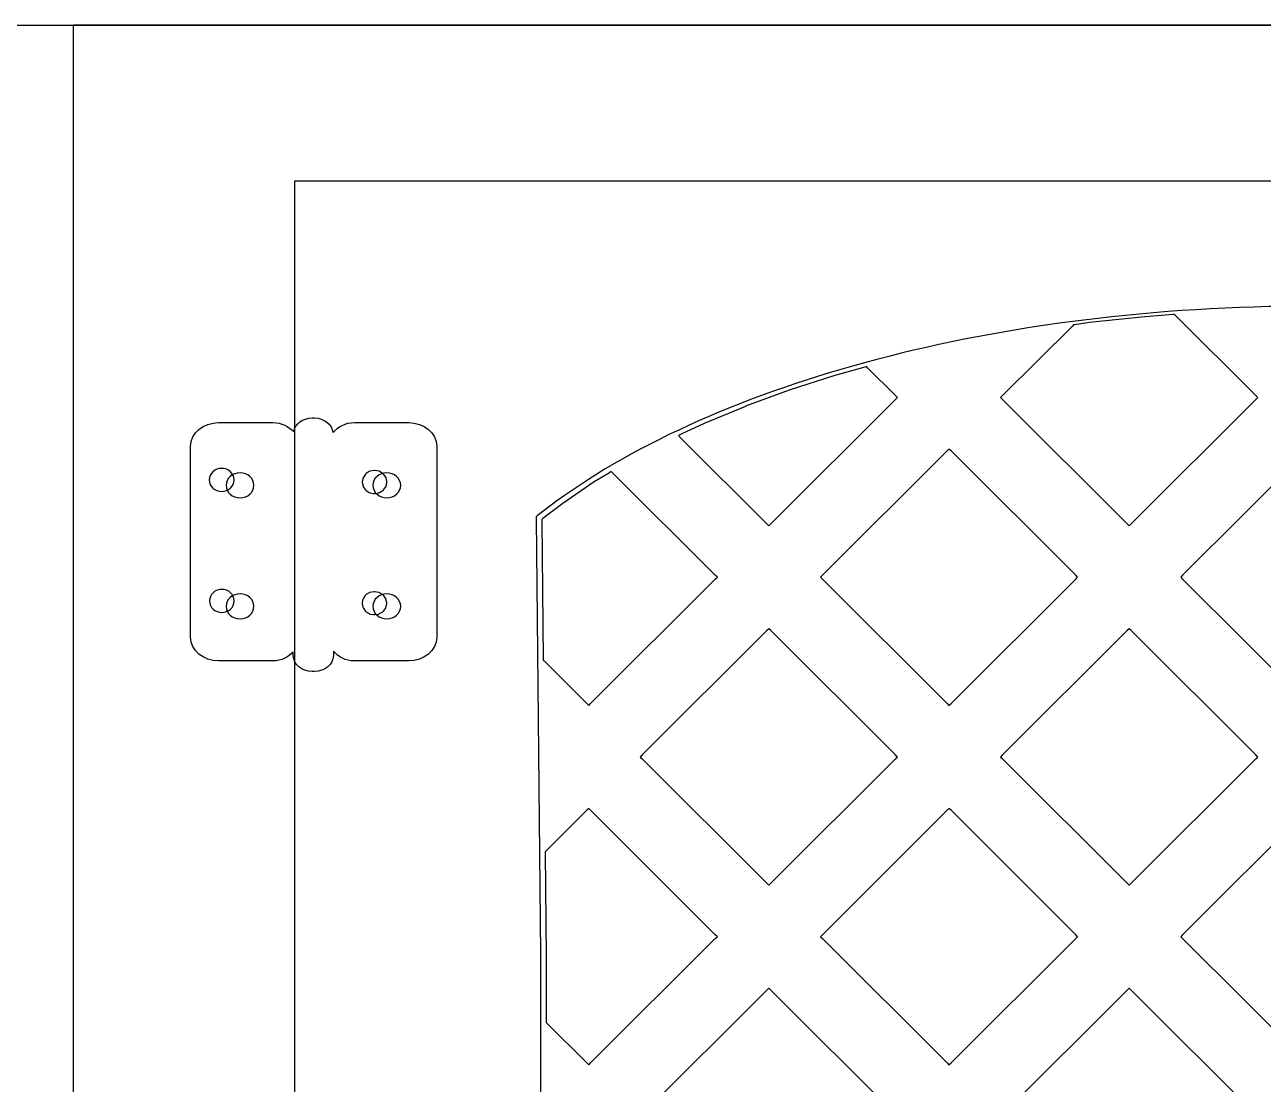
# Model space of a CAD drawing. Header units: centimetres. Extents: x -11.9 to 11.9, y -8.3 to 8.3.
# Drawn here: x -0.31 to 5.72, y 3.19 to 8.35 of the extents above; entities that cross this region are included whole.
import ezdxf

# ---------------------------------------------------------------- set-up
doc = ezdxf.new("R2010")
doc.units = ezdxf.units.CM
doc.header["$MEASUREMENT"] = 0
doc.layers.add('Layer 1', color=7, linetype='Continuous')

msp = doc.modelspace()

# ---------------------------------------------------------------- linework, layer by layer
at = {"layer": 'Layer 1', "color": 254, "lineweight": 25}
for points, knots in [([(11.9108, 8.34678), (11.9108, 8.34678), (11.89757, 8.34678), (11.89757, 8.34678), (11.89757, 8.34678), (11.89757, 8.34678), (0.00868, 8.34678), (0.00868, 8.34678), (0.00868, 8.34678), (0.00868, 8.34678), (-0.00868, 8.34678), (-0.00868, 8.34678), (-0.00868, 8.34678), (-0.00868, 8.34678), (-11.89757, 8.34678), (-11.89757, 8.34678), (-11.89757, 8.34678), (-11.89757, 8.34678), (-11.9108, 8.34678), (-11.9108, 8.34678), (-11.9108, 8.34678), (-11.9108, 8.34678), (-11.9108, 8.33355), (-11.9108, 8.33355), (-11.9108, 8.33355), (-11.9108, 8.33355), (-11.9108, -8.3352), (-11.9108, -8.3352), (-11.9108, -8.3352), (-11.9108, -8.3352), (-11.9108, -8.34843), (-11.9108, -8.34843), (-11.9108, -8.34843), (-11.9108, -8.34843), (-11.89757, -8.34843), (-11.89757, -8.34843), (-11.89757, -8.34843), (-11.89757, -8.34843), (-0.00868, -8.34843), (-0.00868, -8.34843), (-0.00868, -8.34843), (-0.00868, -8.34843), (0.00868, -8.34843), (0.00868, -8.34843), (0.00868, -8.34843), (0.00868, -8.34843), (11.89757, -8.34843), (11.89757, -8.34843), (11.89757, -8.34843), (11.89757, -8.34843), (11.9108, -8.34843), (11.9108, -8.34843), (11.9108, -8.34843), (11.9108, -8.34843), (11.9108, -8.3352), (11.9108, -8.3352), (11.9108, -8.3352), (11.9108, -8.3352), (11.9108, 8.33355), (11.9108, 8.33355), (11.9108, 8.33355), (11.9108, 8.33355), (11.9108, 8.34678), (11.9108, 8.34678)], [0, 0, 0, 0, 0.0588235, 0.0588235, 0.0588235, 0.0588235, 0.1176471, 0.1176471, 0.1176471, 0.1176471, 0.1764706, 0.1764706, 0.1764706, 0.1764706, 0.2352941, 0.2352941, 0.2352941, 0.2352941, 0.2941176, 0.2941176, 0.2941176, 0.2941176, 0.3529412, 0.3529412, 0.3529412, 0.3529412, 0.4117647, 0.4117647, 0.4117647, 0.4117647, 0.4705882, 0.4705882, 0.4705882, 0.4705882, 0.5294118, 0.5294118, 0.5294118, 0.5294118, 0.5882353, 0.5882353, 0.5882353, 0.5882353, 0.6470588, 0.6470588, 0.6470588, 0.6470588, 0.7058824, 0.7058824, 0.7058824, 0.7058824, 0.7647059, 0.7647059, 0.7647059, 0.7647059, 0.8235294, 0.8235294, 0.8235294, 0.8235294, 0.8823529, 0.8823529, 0.8823529, 0.8823529, 1, 1, 1, 1]), ([(-0.0734, 8.3484), (-0.0734, 8.3484), (-0.0734, 8.33517), (-0.0734, 8.33517), (-0.0734, 8.33517), (-0.0734, 8.33517), (-0.0734, -8.33358), (-0.0734, -8.33358), (-0.0734, -8.33358), (-0.0734, -8.33358), (-0.0734, -8.34681), (-0.0734, -8.34681), (-0.0734, -8.34681), (-0.0734, -8.34681), (-0.06017, -8.34681), (-0.06017, -8.34681), (-0.06017, -8.34681), (-0.06017, -8.34681), (11.77167, -8.34681), (11.77167, -8.34681), (11.77167, -8.34681), (11.77167, -8.34681), (11.7849, -8.34681), (11.7849, -8.34681), (11.7849, -8.34681), (11.7849, -8.34681), (11.7849, -8.33358), (11.7849, -8.33358), (11.7849, -8.33358), (11.7849, -8.33358), (11.7849, 8.33517), (11.7849, 8.33517), (11.7849, 8.33517), (11.7849, 8.33517), (11.7849, 8.3484), (11.7849, 8.3484), (11.7849, 8.3484), (11.7849, 8.3484), (11.77167, 8.3484), (11.77167, 8.3484), (11.77167, 8.3484), (11.77167, 8.3484), (-0.06017, 8.3484), (-0.06017, 8.3484), (-0.06017, 8.3484), (-0.06017, 8.3484), (-0.0734, 8.3484), (-0.0734, 8.3484)], [0, 0, 0, 0, 0.0769231, 0.0769231, 0.0769231, 0.0769231, 0.1538462, 0.1538462, 0.1538462, 0.1538462, 0.2307692, 0.2307692, 0.2307692, 0.2307692, 0.3076923, 0.3076923, 0.3076923, 0.3076923, 0.3846154, 0.3846154, 0.3846154, 0.3846154, 0.4615385, 0.4615385, 0.4615385, 0.4615385, 0.5384615, 0.5384615, 0.5384615, 0.5384615, 0.6153846, 0.6153846, 0.6153846, 0.6153846, 0.6923077, 0.6923077, 0.6923077, 0.6923077, 0.7692308, 0.7692308, 0.7692308, 0.7692308, 0.8461538, 0.8461538, 0.8461538, 0.8461538, 1, 1, 1, 1]), ([(9.70897, -0.93844), (9.70897, -0.93844), (9.70897, -0.95167), (9.70897, -0.95167), (9.70897, -0.95167), (9.70897, -0.95167), (9.70732, -0.95167), (9.70732, -0.95167), (9.70732, -0.95167), (9.70732, -0.95167), (9.70732, -6.96433), (9.70732, -6.96433), (9.70732, -6.96433), (9.70732, -6.96433), (9.70732, -6.97756), (9.70732, -6.97756), (9.70732, -6.97756), (9.70732, -6.97756), (9.69409, -6.97756), (9.69409, -6.97756), (9.69409, -6.97756), (9.69409, -6.97756), (9.61968, -6.97756), (9.61968, -6.97756), (9.61968, -6.97756), (9.61968, -6.97756), (9.61968, -6.97921), (9.61968, -6.97921), (9.61968, -6.97921), (9.61968, -6.97921), (9.60645, -6.97921), (9.60645, -6.97921), (9.60645, -6.97921), (9.60645, -6.97921), (7.53278, -6.97921), (7.53278, -6.97921), (7.53278, -6.97921), (7.53278, -6.97921), (7.51955, -6.97921), (7.51955, -6.97921), (7.51955, -6.97921), (7.51955, -6.97921), (7.51955, -6.97756), (7.51955, -6.97756), (7.51955, -6.97756), (7.51955, -6.97756), (7.03917, -6.97756), (7.03917, -6.97756), (7.03917, -6.97756), (7.03917, -6.97756), (7.03917, -6.97921), (7.03917, -6.97921), (7.03917, -6.97921), (7.03917, -6.97921), (7.02594, -6.97921), (7.02594, -6.97921), (7.02594, -6.97921), (7.02594, -6.97921), (4.95227, -6.97921), (4.95227, -6.97921), (4.95227, -6.97921), (4.95227, -6.97921), (4.93904, -6.97921), (4.93904, -6.97921), (4.93904, -6.97921), (4.93904, -6.97921), (4.93904, -6.97756), (4.93904, -6.97756), (4.93904, -6.97756), (4.93904, -6.97756), (2.19481, -6.97756), (2.19481, -6.97756), (2.19481, -6.97756), (2.19481, -6.97756), (2.18158, -6.97756), (2.18158, -6.97756), (2.18158, -6.97756), (2.18158, -6.97756), (2.18158, -6.96433), (2.18158, -6.96433), (2.18158, -6.96433), (2.18158, -6.96433), (2.18158, 1.38327), (2.18158, 1.38327), (2.18158, 1.38327), (2.18158, 1.38327), (2.18158, 1.3965), (2.18158, 1.3965), (2.18158, 1.3965), (2.18158, 1.3965), (2.19481, 1.3965), (2.19481, 1.3965), (2.19481, 1.3965), (2.19481, 1.3965), (2.2006, 1.3965), (2.2006, 1.3965), (2.2006, 1.3965), (2.2006, 1.3965), (2.2006, 3.82074), (2.2006, 3.82074), (2.2006, 3.82074), (2.2006, 3.82074), (2.18076, 5.94485), (2.18076, 5.94485), (2.18076, 5.94485), (2.18076, 5.94485), (2.18076, 5.95146), (2.18076, 5.95146), (2.18076, 5.95146), (2.18076, 5.95146), (2.18572, 5.95559), (2.18572, 5.95559), (2.18572, 5.95559), (2.18572, 5.95559), (2.2808, 6.02835), (2.2808, 6.02835), (2.2808, 6.02835), (2.2808, 6.02835), (2.28163, 6.02835), (2.28163, 6.02835), (2.28163, 6.02835), (3.06619, 6.60058), (4.42306, 6.97754), (5.96513, 6.97754), (5.96513, 6.97754), (7.50719, 6.97754), (8.86325, 6.60057), (9.6478, 6.02835), (9.6478, 6.02835), (9.6478, 6.02835), (9.65359, 6.02422), (9.65359, 6.02422), (9.65359, 6.02422), (9.65359, 6.02422), (9.65359, 6.01761), (9.65359, 6.01761), (9.65359, 6.01761), (9.65359, 6.01761), (9.70899, -0.93845), (9.70899, -0.93845), (9.70899, -0.93845), (9.70899, -0.93845), (9.70897, -0.93844), (9.70897, -0.93844)], [0, 0, 0, 0, 0.027027, 0.027027, 0.027027, 0.027027, 0.0540541, 0.0540541, 0.0540541, 0.0540541, 0.0810811, 0.0810811, 0.0810811, 0.0810811, 0.1081081, 0.1081081, 0.1081081, 0.1081081, 0.1351351, 0.1351351, 0.1351351, 0.1351351, 0.1621622, 0.1621622, 0.1621622, 0.1621622, 0.1891892, 0.1891892, 0.1891892, 0.1891892, 0.2162162, 0.2162162, 0.2162162, 0.2162162, 0.2432432, 0.2432432, 0.2432432, 0.2432432, 0.2702703, 0.2702703, 0.2702703, 0.2702703, 0.2972973, 0.2972973, 0.2972973, 0.2972973, 0.3243243, 0.3243243, 0.3243243, 0.3243243, 0.3513514, 0.3513514, 0.3513514, 0.3513514, 0.3783784, 0.3783784, 0.3783784, 0.3783784, 0.4054054, 0.4054054, 0.4054054, 0.4054054, 0.4324324, 0.4324324, 0.4324324, 0.4324324, 0.4594595, 0.4594595, 0.4594595, 0.4594595, 0.4864865, 0.4864865, 0.4864865, 0.4864865, 0.5135135, 0.5135135, 0.5135135, 0.5135135, 0.5405405, 0.5405405, 0.5405405, 0.5405405, 0.5675676, 0.5675676, 0.5675676, 0.5675676, 0.5945946, 0.5945946, 0.5945946, 0.5945946, 0.6216216, 0.6216216, 0.6216216, 0.6216216, 0.6486486, 0.6486486, 0.6486486, 0.6486486, 0.6756757, 0.6756757, 0.6756757, 0.6756757, 0.7027027, 0.7027027, 0.7027027, 0.7027027, 0.7297297, 0.7297297, 0.7297297, 0.7297297, 0.7567568, 0.7567568, 0.7567568, 0.7567568, 0.7837838, 0.7837838, 0.7837838, 0.7837838, 0.8108108, 0.8108108, 0.8108108, 0.8108108, 0.8378378, 0.8378378, 0.8378378, 0.8378378, 0.8648649, 0.8648649, 0.8648649, 0.8648649, 0.8918919, 0.8918919, 0.8918919, 0.8918919, 0.9189189, 0.9189189, 0.9189189, 0.9189189, 0.9459459, 0.9459459, 0.9459459, 0.9459459, 1, 1, 1, 1]), ([(0.70818, 6.13089), (0.70818, 6.09932), (0.68038, 6.07467), (0.64782, 6.07467), (0.64782, 6.07467), (0.61526, 6.07467), (0.58746, 6.09933), (0.58746, 6.13089), (0.58746, 6.13089), (0.58746, 6.16246), (0.61526, 6.18711), (0.64782, 6.18711), (0.64782, 6.18711), (0.68038, 6.18711), (0.70818, 6.16245), (0.70818, 6.13089)], [0, 0, 0, 0, 0.2, 0.2, 0.2, 0.2, 0.4, 0.4, 0.4, 0.4, 0.6, 0.6, 0.6, 0.6, 1, 1, 1, 1]), ([(0.709, 5.54137), (0.709, 5.5098), (0.6812, 5.48515), (0.64864, 5.48515), (0.64864, 5.48515), (0.61608, 5.48515), (0.58828, 5.50981), (0.58828, 5.54137), (0.58828, 5.54137), (0.58828, 5.57294), (0.61608, 5.59759), (0.64864, 5.59759), (0.64864, 5.59759), (0.6812, 5.59759), (0.709, 5.57293), (0.709, 5.54137)], [0, 0, 0, 0, 0.2, 0.2, 0.2, 0.2, 0.4, 0.4, 0.4, 0.4, 0.6, 0.6, 0.6, 0.6, 1, 1, 1, 1])]:
    msp.add_open_spline(points, degree=3, knots=knots, dxfattribs=at)
at = {"layer": 'Layer 1', "color": 17, "lineweight": 25}
for points, knots in [([(1.00413, 7.5884), (1.00413, 7.5884), (1.00413, 7.57517), (1.00413, 7.57517), (1.00413, 7.57517), (1.00413, 7.57517), (1.00413, -7.60116), (1.00413, -7.60116), (1.00413, -7.60116), (1.00413, -7.60116), (1.00413, -7.61439), (1.00413, -7.61439), (1.00413, -7.61439), (1.00413, -7.61439), (1.01736, -7.61439), (1.01736, -7.61439), (1.01736, -7.61439), (1.01736, -7.61439), (10.92766, -7.61439), (10.92766, -7.61439), (10.92766, -7.61439), (10.92766, -7.61439), (10.94089, -7.61439), (10.94089, -7.61439), (10.94089, -7.61439), (10.94089, -7.61439), (10.94089, -7.60116), (10.94089, -7.60116), (10.94089, -7.60116), (10.94089, -7.60116), (10.94089, 7.57517), (10.94089, 7.57517), (10.94089, 7.57517), (10.94089, 7.57517), (10.94089, 7.5884), (10.94089, 7.5884), (10.94089, 7.5884), (10.94089, 7.5884), (10.92766, 7.5884), (10.92766, 7.5884), (10.92766, 7.5884), (10.92766, 7.5884), (1.01736, 7.5884), (1.01736, 7.5884), (1.01736, 7.5884), (1.01736, 7.5884), (1.00413, 7.5884), (1.00413, 7.5884)], [0, 0, 0, 0, 0.0769231, 0.0769231, 0.0769231, 0.0769231, 0.1538462, 0.1538462, 0.1538462, 0.1538462, 0.2307692, 0.2307692, 0.2307692, 0.2307692, 0.3076923, 0.3076923, 0.3076923, 0.3076923, 0.3846154, 0.3846154, 0.3846154, 0.3846154, 0.4615385, 0.4615385, 0.4615385, 0.4615385, 0.5384615, 0.5384615, 0.5384615, 0.5384615, 0.6153846, 0.6153846, 0.6153846, 0.6153846, 0.6923077, 0.6923077, 0.6923077, 0.6923077, 0.7692308, 0.7692308, 0.7692308, 0.7692308, 0.8461538, 0.8461538, 0.8461538, 0.8461538, 1, 1, 1, 1]), ([(5.28377, 6.93686), (5.28377, 6.93686), (5.28956, 6.93686), (5.28956, 6.93686), (5.28956, 6.93686), (5.28956, 6.93686), (5.29369, 6.93273), (5.29369, 6.93273), (5.29369, 6.93273), (5.29369, 6.93273), (5.68643, 6.54164), (5.68643, 6.54164), (5.68643, 6.54164), (5.68643, 6.54164), (5.69635, 6.53172), (5.69635, 6.53172), (5.69635, 6.53172), (5.69635, 6.53172), (5.68643, 6.52262), (5.68643, 6.52262), (5.68643, 6.52262), (5.68643, 6.52262), (5.07872, 5.91656), (5.07872, 5.91656), (5.07872, 5.91656), (5.07872, 5.91656), (5.06962, 5.90746), (5.06962, 5.90746), (5.06962, 5.90746), (5.06962, 5.90746), (5.06052, 5.91656), (5.06052, 5.91656), (5.06052, 5.91656), (5.06052, 5.91656), (4.45281, 6.52262), (4.45281, 6.52262), (4.45281, 6.52262), (4.45281, 6.52262), (4.44289, 6.53172), (4.44289, 6.53172), (4.44289, 6.53172), (4.44289, 6.53172), (4.45281, 6.54164), (4.45281, 6.54164), (4.45281, 6.54164), (4.45281, 6.54164), (4.79511, 6.88229), (4.79511, 6.88229), (4.79511, 6.88229), (4.79511, 6.88229), (4.79759, 6.8856), (4.79759, 6.8856), (4.79759, 6.8856), (4.79759, 6.8856), (4.80255, 6.88643), (4.80255, 6.88643), (4.80255, 6.88643), (4.80255, 6.88643), (4.87696, 6.89718), (4.87696, 6.89718), (4.87696, 6.89718), (4.87696, 6.89718), (5.1465, 6.92612), (5.1465, 6.92612), (5.1465, 6.92612), (5.1465, 6.92612), (5.14733, 6.92612), (5.14733, 6.92612), (5.14733, 6.92612), (5.14733, 6.92612), (5.28376, 6.93687), (5.28376, 6.93687), (5.28376, 6.93687), (5.28376, 6.93687), (5.28377, 6.93686), (5.28377, 6.93686)], [0, 0, 0, 0, 0.05, 0.05, 0.05, 0.05, 0.1, 0.1, 0.1, 0.1, 0.15, 0.15, 0.15, 0.15, 0.2, 0.2, 0.2, 0.2, 0.25, 0.25, 0.25, 0.25, 0.3, 0.3, 0.3, 0.3, 0.35, 0.35, 0.35, 0.35, 0.4, 0.4, 0.4, 0.4, 0.45, 0.45, 0.45, 0.45, 0.5, 0.5, 0.5, 0.5, 0.55, 0.55, 0.55, 0.55, 0.6, 0.6, 0.6, 0.6, 0.65, 0.65, 0.65, 0.65, 0.7, 0.7, 0.7, 0.7, 0.75, 0.75, 0.75, 0.75, 0.8, 0.8, 0.8, 0.8, 0.85, 0.85, 0.85, 0.85, 0.9, 0.9, 0.9, 0.9, 1, 1, 1, 1]), ([(3.7897, 6.68303), (3.7897, 6.68303), (3.79466, 6.67724), (3.79466, 6.67724), (3.79466, 6.67724), (3.79466, 6.67724), (3.93109, 6.54164), (3.93109, 6.54164), (3.93109, 6.54164), (3.93109, 6.54164), (3.94019, 6.53172), (3.94019, 6.53172), (3.94019, 6.53172), (3.94019, 6.53172), (3.93109, 6.52262), (3.93109, 6.52262), (3.93109, 6.52262), (3.93109, 6.52262), (3.32338, 5.91656), (3.32338, 5.91656), (3.32338, 5.91656), (3.32338, 5.91656), (3.31428, 5.90746), (3.31428, 5.90746), (3.31428, 5.90746), (3.31428, 5.90746), (3.30436, 5.91656), (3.30436, 5.91656), (3.30436, 5.91656), (3.30436, 5.91656), (2.88681, 6.33328), (2.88681, 6.33328), (2.88681, 6.33328), (2.88681, 6.33328), (2.87358, 6.34651), (2.87358, 6.34651), (2.87358, 6.34651), (2.87358, 6.34651), (2.89012, 6.35478), (2.89012, 6.35478), (2.89012, 6.35478), (2.89012, 6.35478), (2.99843, 6.40522), (2.99843, 6.40522), (2.99843, 6.40522), (2.99843, 6.40522), (2.99926, 6.40522), (2.99926, 6.40522), (2.99926, 6.40522), (2.99926, 6.40522), (2.99926, 6.40605), (2.99926, 6.40605), (2.99926, 6.40605), (2.99926, 6.40605), (3.20018, 6.48873), (3.20018, 6.48873), (3.20018, 6.48873), (3.20018, 6.48873), (3.20018, 6.48956), (3.20018, 6.48956), (3.20018, 6.48956), (3.20018, 6.48956), (3.41267, 6.56728), (3.41267, 6.56728), (3.41267, 6.56728), (3.41267, 6.56728), (3.4135, 6.56728), (3.4135, 6.56728), (3.4135, 6.56728), (3.4135, 6.56728), (3.63509, 6.63921), (3.63509, 6.63921), (3.63509, 6.63921), (3.63509, 6.63921), (3.78226, 6.68055), (3.78226, 6.68055), (3.78226, 6.68055), (3.78226, 6.68055), (3.7897, 6.68303), (3.7897, 6.68303)], [0, 0, 0, 0, 0.047619, 0.047619, 0.047619, 0.047619, 0.0952381, 0.0952381, 0.0952381, 0.0952381, 0.1428571, 0.1428571, 0.1428571, 0.1428571, 0.1904762, 0.1904762, 0.1904762, 0.1904762, 0.2380952, 0.2380952, 0.2380952, 0.2380952, 0.2857143, 0.2857143, 0.2857143, 0.2857143, 0.3333333, 0.3333333, 0.3333333, 0.3333333, 0.3809524, 0.3809524, 0.3809524, 0.3809524, 0.4285714, 0.4285714, 0.4285714, 0.4285714, 0.4761905, 0.4761905, 0.4761905, 0.4761905, 0.5238095, 0.5238095, 0.5238095, 0.5238095, 0.5714286, 0.5714286, 0.5714286, 0.5714286, 0.6190476, 0.6190476, 0.6190476, 0.6190476, 0.6666667, 0.6666667, 0.6666667, 0.6666667, 0.7142857, 0.7142857, 0.7142857, 0.7142857, 0.7619048, 0.7619048, 0.7619048, 0.7619048, 0.8095238, 0.8095238, 0.8095238, 0.8095238, 0.8571429, 0.8571429, 0.8571429, 0.8571429, 0.9047619, 0.9047619, 0.9047619, 0.9047619, 1, 1, 1, 1]), ([(4.19154, 6.28119), (4.19154, 6.28119), (4.20146, 6.27209), (4.20146, 6.27209), (4.20146, 6.27209), (4.20146, 6.27209), (4.80917, 5.66603), (4.80917, 5.66603), (4.80917, 5.66603), (4.80917, 5.66603), (4.81827, 5.65611), (4.81827, 5.65611), (4.81827, 5.65611), (4.81827, 5.65611), (4.80917, 5.64701), (4.80917, 5.64701), (4.80917, 5.64701), (4.80917, 5.64701), (4.20146, 5.04095), (4.20146, 5.04095), (4.20146, 5.04095), (4.20146, 5.04095), (4.19154, 5.03185), (4.19154, 5.03185), (4.19154, 5.03185), (4.19154, 5.03185), (4.18244, 5.04095), (4.18244, 5.04095), (4.18244, 5.04095), (4.18244, 5.04095), (3.57473, 5.64701), (3.57473, 5.64701), (3.57473, 5.64701), (3.57473, 5.64701), (3.56563, 5.65611), (3.56563, 5.65611), (3.56563, 5.65611), (3.56563, 5.65611), (3.57473, 5.66603), (3.57473, 5.66603), (3.57473, 5.66603), (3.57473, 5.66603), (4.18244, 6.27209), (4.18244, 6.27209), (4.18244, 6.27209), (4.18244, 6.27209), (4.19154, 6.28119), (4.19154, 6.28119)], [0, 0, 0, 0, 0.0769231, 0.0769231, 0.0769231, 0.0769231, 0.1538462, 0.1538462, 0.1538462, 0.1538462, 0.2307692, 0.2307692, 0.2307692, 0.2307692, 0.3076923, 0.3076923, 0.3076923, 0.3076923, 0.3846154, 0.3846154, 0.3846154, 0.3846154, 0.4615385, 0.4615385, 0.4615385, 0.4615385, 0.5384615, 0.5384615, 0.5384615, 0.5384615, 0.6153846, 0.6153846, 0.6153846, 0.6153846, 0.6923077, 0.6923077, 0.6923077, 0.6923077, 0.7692308, 0.7692308, 0.7692308, 0.7692308, 0.8461538, 0.8461538, 0.8461538, 0.8461538, 1, 1, 1, 1]), ([(5.94771, 6.28119), (5.94771, 6.28119), (5.95681, 6.27209), (5.95681, 6.27209), (5.95681, 6.27209), (5.95681, 6.27209), (6.56452, 5.66603), (6.56452, 5.66603), (6.56452, 5.66603), (6.56452, 5.66603), (6.57362, 5.65611), (6.57362, 5.65611), (6.57362, 5.65611), (6.57362, 5.65611), (6.56452, 5.64701), (6.56452, 5.64701), (6.56452, 5.64701), (6.56452, 5.64701), (5.95681, 5.04095), (5.95681, 5.04095), (5.95681, 5.04095), (5.95681, 5.04095), (5.94771, 5.03185), (5.94771, 5.03185), (5.94771, 5.03185), (5.94771, 5.03185), (5.93779, 5.04095), (5.93779, 5.04095), (5.93779, 5.04095), (5.93779, 5.04095), (5.33008, 5.64701), (5.33008, 5.64701), (5.33008, 5.64701), (5.33008, 5.64701), (5.32098, 5.65611), (5.32098, 5.65611), (5.32098, 5.65611), (5.32098, 5.65611), (5.33008, 5.66603), (5.33008, 5.66603), (5.33008, 5.66603), (5.33008, 5.66603), (5.93779, 6.27209), (5.93779, 6.27209), (5.93779, 6.27209), (5.93779, 6.27209), (5.94771, 6.28119), (5.94771, 6.28119)], [0, 0, 0, 0, 0.0769231, 0.0769231, 0.0769231, 0.0769231, 0.1538462, 0.1538462, 0.1538462, 0.1538462, 0.2307692, 0.2307692, 0.2307692, 0.2307692, 0.3076923, 0.3076923, 0.3076923, 0.3076923, 0.3846154, 0.3846154, 0.3846154, 0.3846154, 0.4615385, 0.4615385, 0.4615385, 0.4615385, 0.5384615, 0.5384615, 0.5384615, 0.5384615, 0.6153846, 0.6153846, 0.6153846, 0.6153846, 0.6923077, 0.6923077, 0.6923077, 0.6923077, 0.7692308, 0.7692308, 0.7692308, 0.7692308, 0.8461538, 0.8461538, 0.8461538, 0.8461538, 1, 1, 1, 1]), ([(1.39026, 6.17619), (1.39026, 6.17619), (1.39274, 6.17619), (1.39274, 6.17619), (1.39274, 6.17619), (1.39274, 6.17619), (1.39439, 6.17619), (1.39439, 6.17619), (1.39439, 6.17619), (1.39439, 6.17619), (1.41341, 6.17288), (1.41341, 6.17288), (1.41341, 6.17288), (1.41341, 6.17288), (1.41589, 6.17288), (1.41589, 6.17288), (1.41589, 6.17288), (1.41589, 6.17288), (1.41754, 6.17123), (1.41754, 6.17123), (1.41754, 6.17123), (1.41754, 6.17123), (1.43242, 6.16213), (1.43242, 6.16213), (1.43242, 6.16213), (1.43242, 6.16213), (1.4349, 6.16048), (1.4349, 6.16048), (1.4349, 6.16048), (1.4349, 6.16048), (1.43655, 6.15883), (1.43655, 6.15883), (1.43655, 6.15883), (1.43655, 6.15883), (1.4473, 6.14477), (1.4473, 6.14477), (1.4473, 6.14477), (1.4473, 6.14477), (1.44895, 6.14229), (1.44895, 6.14229), (1.44895, 6.14229), (1.44895, 6.14229), (1.44895, 6.13981), (1.44895, 6.13981), (1.44895, 6.13981), (1.44895, 6.13981), (1.45308, 6.12327), (1.45308, 6.12327), (1.45308, 6.12327), (1.45308, 6.12327), (1.45391, 6.12079), (1.45391, 6.12079), (1.45391, 6.12079), (1.45391, 6.12079), (1.45308, 6.11748), (1.45308, 6.11748), (1.45308, 6.11748), (1.45308, 6.11748), (1.44895, 6.10012), (1.44895, 6.10012), (1.44895, 6.10012), (1.44895, 6.10012), (1.44895, 6.09764), (1.44895, 6.09764), (1.44895, 6.09764), (1.44895, 6.09764), (1.44647, 6.09516), (1.44647, 6.09516), (1.44647, 6.09516), (1.44647, 6.09516), (1.43655, 6.08193), (1.43655, 6.08193), (1.43655, 6.08193), (1.43655, 6.08193), (1.4349, 6.07945), (1.4349, 6.07945), (1.4349, 6.07945), (1.4349, 6.07945), (1.43242, 6.07862), (1.43242, 6.07862), (1.43242, 6.07862), (1.43242, 6.07862), (1.41754, 6.06952), (1.41754, 6.06952), (1.41754, 6.06952), (1.41754, 6.06952), (1.41589, 6.06869), (1.41589, 6.06869), (1.41589, 6.06869), (1.41589, 6.06869), (1.41341, 6.06786), (1.41341, 6.06786), (1.41341, 6.06786), (1.41341, 6.06786), (1.39522, 6.06455), (1.39522, 6.06455), (1.39522, 6.06455), (1.39522, 6.06455), (1.39274, 6.06372), (1.39274, 6.06372), (1.39274, 6.06372), (1.39274, 6.06372), (1.38943, 6.06455), (1.38943, 6.06455), (1.38943, 6.06455), (1.38943, 6.06455), (1.37124, 6.06786), (1.37124, 6.06786), (1.37124, 6.06786), (1.37124, 6.06786), (1.36876, 6.06869), (1.36876, 6.06869), (1.36876, 6.06869), (1.36876, 6.06869), (1.36711, 6.06952), (1.36711, 6.06952), (1.36711, 6.06952), (1.36711, 6.06952), (1.35223, 6.07862), (1.35223, 6.07862), (1.35223, 6.07862), (1.35223, 6.07862), (1.34975, 6.08027), (1.34975, 6.08027), (1.34975, 6.08027), (1.34975, 6.08027), (1.3481, 6.08192), (1.3481, 6.08192), (1.3481, 6.08192), (1.3481, 6.08192), (1.33818, 6.09515), (1.33818, 6.09515), (1.33818, 6.09515), (1.33818, 6.09515), (1.33735, 6.09763), (1.33735, 6.09763), (1.33735, 6.09763), (1.33735, 6.09763), (1.33652, 6.10011), (1.33652, 6.10011), (1.33652, 6.10011), (1.33652, 6.10011), (1.33239, 6.11747), (1.33239, 6.11747), (1.33239, 6.11747), (1.33239, 6.11747), (1.33239, 6.12078), (1.33239, 6.12078), (1.33239, 6.12078), (1.33239, 6.12078), (1.33239, 6.12326), (1.33239, 6.12326), (1.33239, 6.12326), (1.33239, 6.12326), (1.33652, 6.1398), (1.33652, 6.1398), (1.33652, 6.1398), (1.33652, 6.1398), (1.33735, 6.14228), (1.33735, 6.14228), (1.33735, 6.14228), (1.33735, 6.14228), (1.33818, 6.14393), (1.33818, 6.14393), (1.33818, 6.14393), (1.33818, 6.14393), (1.3481, 6.15799), (1.3481, 6.15799), (1.3481, 6.15799), (1.3481, 6.15799), (1.34975, 6.16047), (1.34975, 6.16047), (1.34975, 6.16047), (1.34975, 6.16047), (1.35223, 6.16212), (1.35223, 6.16212), (1.35223, 6.16212), (1.35223, 6.16212), (1.36711, 6.17122), (1.36711, 6.17122), (1.36711, 6.17122), (1.36711, 6.17122), (1.36959, 6.17287), (1.36959, 6.17287), (1.36959, 6.17287), (1.36959, 6.17287), (1.37207, 6.17287), (1.37207, 6.17287), (1.37207, 6.17287), (1.37207, 6.17287), (1.39026, 6.17618), (1.39026, 6.17618), (1.39026, 6.17618), (1.39026, 6.17618), (1.39026, 6.17619), (1.39026, 6.17619)], [0, 0, 0, 0, 0.02, 0.02, 0.02, 0.02, 0.04, 0.04, 0.04, 0.04, 0.06, 0.06, 0.06, 0.06, 0.08, 0.08, 0.08, 0.08, 0.1, 0.1, 0.1, 0.1, 0.12, 0.12, 0.12, 0.12, 0.14, 0.14, 0.14, 0.14, 0.16, 0.16, 0.16, 0.16, 0.18, 0.18, 0.18, 0.18, 0.2, 0.2, 0.2, 0.2, 0.22, 0.22, 0.22, 0.22, 0.24, 0.24, 0.24, 0.24, 0.26, 0.26, 0.26, 0.26, 0.28, 0.28, 0.28, 0.28, 0.3, 0.3, 0.3, 0.3, 0.32, 0.32, 0.32, 0.32, 0.34, 0.34, 0.34, 0.34, 0.36, 0.36, 0.36, 0.36, 0.38, 0.38, 0.38, 0.38, 0.4, 0.4, 0.4, 0.4, 0.42, 0.42, 0.42, 0.42, 0.44, 0.44, 0.44, 0.44, 0.46, 0.46, 0.46, 0.46, 0.48, 0.48, 0.48, 0.48, 0.5, 0.5, 0.5, 0.5, 0.52, 0.52, 0.52, 0.52, 0.54, 0.54, 0.54, 0.54, 0.56, 0.56, 0.56, 0.56, 0.58, 0.58, 0.58, 0.58, 0.6, 0.6, 0.6, 0.6, 0.62, 0.62, 0.62, 0.62, 0.64, 0.64, 0.64, 0.64, 0.66, 0.66, 0.66, 0.66, 0.68, 0.68, 0.68, 0.68, 0.7, 0.7, 0.7, 0.7, 0.72, 0.72, 0.72, 0.72, 0.74, 0.74, 0.74, 0.74, 0.76, 0.76, 0.76, 0.76, 0.78, 0.78, 0.78, 0.78, 0.8, 0.8, 0.8, 0.8, 0.82, 0.82, 0.82, 0.82, 0.84, 0.84, 0.84, 0.84, 0.86, 0.86, 0.86, 0.86, 0.88, 0.88, 0.88, 0.88, 0.9, 0.9, 0.9, 0.9, 0.92, 0.92, 0.92, 0.92, 0.94, 0.94, 0.94, 0.94, 0.96, 0.96, 0.96, 0.96, 1, 1, 1, 1]), ([(2.54616, 6.17123), (2.54616, 6.17123), (2.5536, 6.16379), (2.5536, 6.16379), (2.5536, 6.16379), (2.5536, 6.16379), (3.053, 5.66604), (3.053, 5.66604), (3.053, 5.66604), (3.053, 5.66604), (3.06292, 5.65612), (3.06292, 5.65612), (3.06292, 5.65612), (3.06292, 5.65612), (3.053, 5.64702), (3.053, 5.64702), (3.053, 5.64702), (3.053, 5.64702), (2.44529, 5.04096), (2.44529, 5.04096), (2.44529, 5.04096), (2.44529, 5.04096), (2.43619, 5.03186), (2.43619, 5.03186), (2.43619, 5.03186), (2.43619, 5.03186), (2.42709, 5.04096), (2.42709, 5.04096), (2.42709, 5.04096), (2.42709, 5.04096), (2.21873, 5.24849), (2.21873, 5.24849), (2.21873, 5.24849), (2.21873, 5.24849), (2.2146, 5.25262), (2.2146, 5.25262), (2.2146, 5.25262), (2.2146, 5.25262), (2.2146, 5.25758), (2.2146, 5.25758), (2.2146, 5.25758), (2.2146, 5.25758), (2.20799, 5.93144), (2.20799, 5.93144), (2.20799, 5.93144), (2.20799, 5.93144), (2.20799, 5.93805), (2.20799, 5.93805), (2.20799, 5.93805), (2.20799, 5.93805), (2.21295, 5.94218), (2.21295, 5.94218), (2.21295, 5.94218), (2.21295, 5.94218), (2.30969, 6.01577), (2.30969, 6.01577), (2.30969, 6.01577), (2.30969, 6.01577), (2.46348, 6.12078), (2.46348, 6.12078), (2.46348, 6.12078), (2.46348, 6.12078), (2.46348, 6.12161), (2.46348, 6.12161), (2.46348, 6.12161), (2.46348, 6.12161), (2.53789, 6.16543), (2.53789, 6.16543), (2.53789, 6.16543), (2.53789, 6.16543), (2.54616, 6.17122), (2.54616, 6.17122), (2.54616, 6.17122), (2.54616, 6.17122), (2.54616, 6.17123), (2.54616, 6.17123)], [0, 0, 0, 0, 0.05, 0.05, 0.05, 0.05, 0.1, 0.1, 0.1, 0.1, 0.15, 0.15, 0.15, 0.15, 0.2, 0.2, 0.2, 0.2, 0.25, 0.25, 0.25, 0.25, 0.3, 0.3, 0.3, 0.3, 0.35, 0.35, 0.35, 0.35, 0.4, 0.4, 0.4, 0.4, 0.45, 0.45, 0.45, 0.45, 0.5, 0.5, 0.5, 0.5, 0.55, 0.55, 0.55, 0.55, 0.6, 0.6, 0.6, 0.6, 0.65, 0.65, 0.65, 0.65, 0.7, 0.7, 0.7, 0.7, 0.75, 0.75, 0.75, 0.75, 0.8, 0.8, 0.8, 0.8, 0.85, 0.85, 0.85, 0.85, 0.9, 0.9, 0.9, 0.9, 1, 1, 1, 1]), ([(1.38943, 5.58584), (1.38943, 5.58584), (1.39191, 5.58584), (1.39191, 5.58584), (1.39191, 5.58584), (1.39191, 5.58584), (1.39439, 5.58584), (1.39439, 5.58584), (1.39439, 5.58584), (1.39439, 5.58584), (1.41258, 5.58171), (1.41258, 5.58171), (1.41258, 5.58171), (1.41258, 5.58171), (1.41506, 5.58171), (1.41506, 5.58171), (1.41506, 5.58171), (1.41506, 5.58171), (1.41671, 5.58006), (1.41671, 5.58006), (1.41671, 5.58006), (1.41671, 5.58006), (1.43159, 5.57179), (1.43159, 5.57179), (1.43159, 5.57179), (1.43159, 5.57179), (1.43407, 5.57014), (1.43407, 5.57014), (1.43407, 5.57014), (1.43407, 5.57014), (1.43572, 5.56849), (1.43572, 5.56849), (1.43572, 5.56849), (1.43572, 5.56849), (1.44564, 5.55443), (1.44564, 5.55443), (1.44564, 5.55443), (1.44564, 5.55443), (1.44812, 5.55278), (1.44812, 5.55278), (1.44812, 5.55278), (1.44812, 5.55278), (1.44812, 5.54947), (1.44812, 5.54947), (1.44812, 5.54947), (1.44812, 5.54947), (1.45225, 5.53211), (1.45225, 5.53211), (1.45225, 5.53211), (1.45225, 5.53211), (1.45308, 5.52963), (1.45308, 5.52963), (1.45308, 5.52963), (1.45308, 5.52963), (1.45225, 5.52632), (1.45225, 5.52632), (1.45225, 5.52632), (1.45225, 5.52632), (1.44812, 5.51061), (1.44812, 5.51061), (1.44812, 5.51061), (1.44812, 5.51061), (1.44812, 5.5073), (1.44812, 5.5073), (1.44812, 5.5073), (1.44812, 5.5073), (1.44564, 5.50482), (1.44564, 5.50482), (1.44564, 5.50482), (1.44564, 5.50482), (1.43572, 5.49159), (1.43572, 5.49159), (1.43572, 5.49159), (1.43572, 5.49159), (1.43407, 5.48994), (1.43407, 5.48994), (1.43407, 5.48994), (1.43407, 5.48994), (1.43242, 5.48829), (1.43242, 5.48829), (1.43242, 5.48829), (1.43242, 5.48829), (1.41754, 5.47919), (1.41754, 5.47919), (1.41754, 5.47919), (1.41754, 5.47919), (1.41506, 5.47754), (1.41506, 5.47754), (1.41506, 5.47754), (1.41506, 5.47754), (1.41258, 5.47671), (1.41258, 5.47671), (1.41258, 5.47671), (1.41258, 5.47671), (1.39356, 5.47423), (1.39356, 5.47423), (1.39356, 5.47423), (1.39356, 5.47423), (1.39191, 5.4734), (1.39191, 5.4734), (1.39191, 5.4734), (1.39191, 5.4734), (1.38943, 5.47423), (1.38943, 5.47423), (1.38943, 5.47423), (1.38943, 5.47423), (1.37124, 5.47671), (1.37124, 5.47671), (1.37124, 5.47671), (1.37124, 5.47671), (1.36793, 5.47754), (1.36793, 5.47754), (1.36793, 5.47754), (1.36793, 5.47754), (1.36628, 5.47919), (1.36628, 5.47919), (1.36628, 5.47919), (1.36628, 5.47919), (1.3514, 5.48829), (1.3514, 5.48829), (1.3514, 5.48829), (1.3514, 5.48829), (1.34892, 5.48994), (1.34892, 5.48994), (1.34892, 5.48994), (1.34892, 5.48994), (1.34727, 5.49242), (1.34727, 5.49242), (1.34727, 5.49242), (1.34727, 5.49242), (1.33817, 5.50565), (1.33817, 5.50565), (1.33817, 5.50565), (1.33817, 5.50565), (1.33652, 5.5073), (1.33652, 5.5073), (1.33652, 5.5073), (1.33652, 5.5073), (1.33569, 5.51061), (1.33569, 5.51061), (1.33569, 5.51061), (1.33569, 5.51061), (1.33156, 5.52632), (1.33156, 5.52632), (1.33156, 5.52632), (1.33156, 5.52632), (1.33156, 5.52963), (1.33156, 5.52963), (1.33156, 5.52963), (1.33156, 5.52963), (1.33156, 5.53211), (1.33156, 5.53211), (1.33156, 5.53211), (1.33156, 5.53211), (1.33569, 5.54947), (1.33569, 5.54947), (1.33569, 5.54947), (1.33569, 5.54947), (1.33652, 5.55195), (1.33652, 5.55195), (1.33652, 5.55195), (1.33652, 5.55195), (1.33817, 5.55443), (1.33817, 5.55443), (1.33817, 5.55443), (1.33817, 5.55443), (1.34727, 5.56766), (1.34727, 5.56766), (1.34727, 5.56766), (1.34727, 5.56766), (1.34892, 5.57014), (1.34892, 5.57014), (1.34892, 5.57014), (1.34892, 5.57014), (1.3514, 5.57179), (1.3514, 5.57179), (1.3514, 5.57179), (1.3514, 5.57179), (1.36628, 5.58006), (1.36628, 5.58006), (1.36628, 5.58006), (1.36628, 5.58006), (1.36793, 5.58171), (1.36793, 5.58171), (1.36793, 5.58171), (1.36793, 5.58171), (1.37041, 5.58171), (1.37041, 5.58171), (1.37041, 5.58171), (1.37041, 5.58171), (1.38943, 5.58584), (1.38943, 5.58584)], [0, 0, 0, 0, 0.0204082, 0.0204082, 0.0204082, 0.0204082, 0.0408163, 0.0408163, 0.0408163, 0.0408163, 0.0612245, 0.0612245, 0.0612245, 0.0612245, 0.0816327, 0.0816327, 0.0816327, 0.0816327, 0.1020408, 0.1020408, 0.1020408, 0.1020408, 0.122449, 0.122449, 0.122449, 0.122449, 0.1428571, 0.1428571, 0.1428571, 0.1428571, 0.1632653, 0.1632653, 0.1632653, 0.1632653, 0.1836735, 0.1836735, 0.1836735, 0.1836735, 0.2040816, 0.2040816, 0.2040816, 0.2040816, 0.2244898, 0.2244898, 0.2244898, 0.2244898, 0.244898, 0.244898, 0.244898, 0.244898, 0.2653061, 0.2653061, 0.2653061, 0.2653061, 0.2857143, 0.2857143, 0.2857143, 0.2857143, 0.3061224, 0.3061224, 0.3061224, 0.3061224, 0.3265306, 0.3265306, 0.3265306, 0.3265306, 0.3469388, 0.3469388, 0.3469388, 0.3469388, 0.3673469, 0.3673469, 0.3673469, 0.3673469, 0.3877551, 0.3877551, 0.3877551, 0.3877551, 0.4081633, 0.4081633, 0.4081633, 0.4081633, 0.4285714, 0.4285714, 0.4285714, 0.4285714, 0.4489796, 0.4489796, 0.4489796, 0.4489796, 0.4693878, 0.4693878, 0.4693878, 0.4693878, 0.4897959, 0.4897959, 0.4897959, 0.4897959, 0.5102041, 0.5102041, 0.5102041, 0.5102041, 0.5306122, 0.5306122, 0.5306122, 0.5306122, 0.5510204, 0.5510204, 0.5510204, 0.5510204, 0.5714286, 0.5714286, 0.5714286, 0.5714286, 0.5918367, 0.5918367, 0.5918367, 0.5918367, 0.6122449, 0.6122449, 0.6122449, 0.6122449, 0.6326531, 0.6326531, 0.6326531, 0.6326531, 0.6530612, 0.6530612, 0.6530612, 0.6530612, 0.6734694, 0.6734694, 0.6734694, 0.6734694, 0.6938776, 0.6938776, 0.6938776, 0.6938776, 0.7142857, 0.7142857, 0.7142857, 0.7142857, 0.7346939, 0.7346939, 0.7346939, 0.7346939, 0.755102, 0.755102, 0.755102, 0.755102, 0.7755102, 0.7755102, 0.7755102, 0.7755102, 0.7959184, 0.7959184, 0.7959184, 0.7959184, 0.8163265, 0.8163265, 0.8163265, 0.8163265, 0.8367347, 0.8367347, 0.8367347, 0.8367347, 0.8571429, 0.8571429, 0.8571429, 0.8571429, 0.877551, 0.877551, 0.877551, 0.877551, 0.8979592, 0.8979592, 0.8979592, 0.8979592, 0.9183673, 0.9183673, 0.9183673, 0.9183673, 0.9387755, 0.9387755, 0.9387755, 0.9387755, 0.9591837, 0.9591837, 0.9591837, 0.9591837, 1, 1, 1, 1]), ([(3.31428, 5.40559), (3.31428, 5.40559), (3.32338, 5.39649), (3.32338, 5.39649), (3.32338, 5.39649), (3.32338, 5.39649), (3.93109, 4.79043), (3.93109, 4.79043), (3.93109, 4.79043), (3.93109, 4.79043), (3.94019, 4.78051), (3.94019, 4.78051), (3.94019, 4.78051), (3.94019, 4.78051), (3.93109, 4.77141), (3.93109, 4.77141), (3.93109, 4.77141), (3.93109, 4.77141), (3.32338, 4.16535), (3.32338, 4.16535), (3.32338, 4.16535), (3.32338, 4.16535), (3.31428, 4.15625), (3.31428, 4.15625), (3.31428, 4.15625), (3.31428, 4.15625), (3.30436, 4.16535), (3.30436, 4.16535), (3.30436, 4.16535), (3.30436, 4.16535), (2.69665, 4.77141), (2.69665, 4.77141), (2.69665, 4.77141), (2.69665, 4.77141), (2.68755, 4.78051), (2.68755, 4.78051), (2.68755, 4.78051), (2.68755, 4.78051), (2.69665, 4.79043), (2.69665, 4.79043), (2.69665, 4.79043), (2.69665, 4.79043), (3.30436, 5.39649), (3.30436, 5.39649), (3.30436, 5.39649), (3.30436, 5.39649), (3.31428, 5.40559), (3.31428, 5.40559)], [0, 0, 0, 0, 0.0769231, 0.0769231, 0.0769231, 0.0769231, 0.1538462, 0.1538462, 0.1538462, 0.1538462, 0.2307692, 0.2307692, 0.2307692, 0.2307692, 0.3076923, 0.3076923, 0.3076923, 0.3076923, 0.3846154, 0.3846154, 0.3846154, 0.3846154, 0.4615385, 0.4615385, 0.4615385, 0.4615385, 0.5384615, 0.5384615, 0.5384615, 0.5384615, 0.6153846, 0.6153846, 0.6153846, 0.6153846, 0.6923077, 0.6923077, 0.6923077, 0.6923077, 0.7692308, 0.7692308, 0.7692308, 0.7692308, 0.8461538, 0.8461538, 0.8461538, 0.8461538, 1, 1, 1, 1]), ([(5.06962, 5.40559), (5.06962, 5.40559), (5.07872, 5.39649), (5.07872, 5.39649), (5.07872, 5.39649), (5.07872, 5.39649), (5.68643, 4.79043), (5.68643, 4.79043), (5.68643, 4.79043), (5.68643, 4.79043), (5.69635, 4.78051), (5.69635, 4.78051), (5.69635, 4.78051), (5.69635, 4.78051), (5.68643, 4.77141), (5.68643, 4.77141), (5.68643, 4.77141), (5.68643, 4.77141), (5.07872, 4.16535), (5.07872, 4.16535), (5.07872, 4.16535), (5.07872, 4.16535), (5.06962, 4.15625), (5.06962, 4.15625), (5.06962, 4.15625), (5.06962, 4.15625), (5.06052, 4.16535), (5.06052, 4.16535), (5.06052, 4.16535), (5.06052, 4.16535), (4.45281, 4.77141), (4.45281, 4.77141), (4.45281, 4.77141), (4.45281, 4.77141), (4.44289, 4.78051), (4.44289, 4.78051), (4.44289, 4.78051), (4.44289, 4.78051), (4.45281, 4.79043), (4.45281, 4.79043), (4.45281, 4.79043), (4.45281, 4.79043), (5.06052, 5.39649), (5.06052, 5.39649), (5.06052, 5.39649), (5.06052, 5.39649), (5.06962, 5.40559), (5.06962, 5.40559)], [0, 0, 0, 0, 0.0769231, 0.0769231, 0.0769231, 0.0769231, 0.1538462, 0.1538462, 0.1538462, 0.1538462, 0.2307692, 0.2307692, 0.2307692, 0.2307692, 0.3076923, 0.3076923, 0.3076923, 0.3076923, 0.3846154, 0.3846154, 0.3846154, 0.3846154, 0.4615385, 0.4615385, 0.4615385, 0.4615385, 0.5384615, 0.5384615, 0.5384615, 0.5384615, 0.6153846, 0.6153846, 0.6153846, 0.6153846, 0.6923077, 0.6923077, 0.6923077, 0.6923077, 0.7692308, 0.7692308, 0.7692308, 0.7692308, 0.8461538, 0.8461538, 0.8461538, 0.8461538, 1, 1, 1, 1]), ([(2.43619, 4.52998), (2.43619, 4.52998), (2.44529, 4.52088), (2.44529, 4.52088), (2.44529, 4.52088), (2.44529, 4.52088), (3.053, 3.91482), (3.053, 3.91482), (3.053, 3.91482), (3.053, 3.91482), (3.06292, 3.9049), (3.06292, 3.9049), (3.06292, 3.9049), (3.06292, 3.9049), (3.053, 3.8958), (3.053, 3.8958), (3.053, 3.8958), (3.053, 3.8958), (2.44529, 3.28974), (2.44529, 3.28974), (2.44529, 3.28974), (2.44529, 3.28974), (2.43619, 3.28064), (2.43619, 3.28064), (2.43619, 3.28064), (2.43619, 3.28064), (2.42709, 3.28974), (2.42709, 3.28974), (2.42709, 3.28974), (2.42709, 3.28974), (2.23279, 3.48322), (2.23279, 3.48322), (2.23279, 3.48322), (2.23279, 3.48322), (2.22866, 3.48735), (2.22866, 3.48735), (2.22866, 3.48735), (2.22866, 3.48735), (2.22866, 3.49231), (2.22866, 3.49231), (2.22866, 3.49231), (2.22866, 3.49231), (2.22866, 3.80733), (2.22866, 3.80733), (2.22866, 3.80733), (2.22866, 3.80733), (2.2237, 4.31335), (2.2237, 4.31335), (2.2237, 4.31335), (2.2237, 4.31335), (2.2237, 4.31831), (2.2237, 4.31831), (2.2237, 4.31831), (2.2237, 4.31831), (2.22783, 4.32244), (2.22783, 4.32244), (2.22783, 4.32244), (2.22783, 4.32244), (2.42709, 4.52088), (2.42709, 4.52088), (2.42709, 4.52088), (2.42709, 4.52088), (2.43619, 4.52998), (2.43619, 4.52998)], [0, 0, 0, 0, 0.0588235, 0.0588235, 0.0588235, 0.0588235, 0.1176471, 0.1176471, 0.1176471, 0.1176471, 0.1764706, 0.1764706, 0.1764706, 0.1764706, 0.2352941, 0.2352941, 0.2352941, 0.2352941, 0.2941176, 0.2941176, 0.2941176, 0.2941176, 0.3529412, 0.3529412, 0.3529412, 0.3529412, 0.4117647, 0.4117647, 0.4117647, 0.4117647, 0.4705882, 0.4705882, 0.4705882, 0.4705882, 0.5294118, 0.5294118, 0.5294118, 0.5294118, 0.5882353, 0.5882353, 0.5882353, 0.5882353, 0.6470588, 0.6470588, 0.6470588, 0.6470588, 0.7058824, 0.7058824, 0.7058824, 0.7058824, 0.7647059, 0.7647059, 0.7647059, 0.7647059, 0.8235294, 0.8235294, 0.8235294, 0.8235294, 0.8823529, 0.8823529, 0.8823529, 0.8823529, 1, 1, 1, 1]), ([(4.19154, 4.52998), (4.19154, 4.52998), (4.20146, 4.52088), (4.20146, 4.52088), (4.20146, 4.52088), (4.20146, 4.52088), (4.80917, 3.91482), (4.80917, 3.91482), (4.80917, 3.91482), (4.80917, 3.91482), (4.81827, 3.9049), (4.81827, 3.9049), (4.81827, 3.9049), (4.81827, 3.9049), (4.80917, 3.8958), (4.80917, 3.8958), (4.80917, 3.8958), (4.80917, 3.8958), (4.20146, 3.28974), (4.20146, 3.28974), (4.20146, 3.28974), (4.20146, 3.28974), (4.19154, 3.28064), (4.19154, 3.28064), (4.19154, 3.28064), (4.19154, 3.28064), (4.18244, 3.28974), (4.18244, 3.28974), (4.18244, 3.28974), (4.18244, 3.28974), (3.57473, 3.8958), (3.57473, 3.8958), (3.57473, 3.8958), (3.57473, 3.8958), (3.56563, 3.9049), (3.56563, 3.9049), (3.56563, 3.9049), (3.56563, 3.9049), (3.57473, 3.91482), (3.57473, 3.91482), (3.57473, 3.91482), (3.57473, 3.91482), (4.18244, 4.52088), (4.18244, 4.52088), (4.18244, 4.52088), (4.18244, 4.52088), (4.19154, 4.52998), (4.19154, 4.52998)], [0, 0, 0, 0, 0.0769231, 0.0769231, 0.0769231, 0.0769231, 0.1538462, 0.1538462, 0.1538462, 0.1538462, 0.2307692, 0.2307692, 0.2307692, 0.2307692, 0.3076923, 0.3076923, 0.3076923, 0.3076923, 0.3846154, 0.3846154, 0.3846154, 0.3846154, 0.4615385, 0.4615385, 0.4615385, 0.4615385, 0.5384615, 0.5384615, 0.5384615, 0.5384615, 0.6153846, 0.6153846, 0.6153846, 0.6153846, 0.6923077, 0.6923077, 0.6923077, 0.6923077, 0.7692308, 0.7692308, 0.7692308, 0.7692308, 0.8461538, 0.8461538, 0.8461538, 0.8461538, 1, 1, 1, 1]), ([(5.94771, 4.52998), (5.94771, 4.52998), (5.95681, 4.52088), (5.95681, 4.52088), (5.95681, 4.52088), (5.95681, 4.52088), (6.56452, 3.91482), (6.56452, 3.91482), (6.56452, 3.91482), (6.56452, 3.91482), (6.57362, 3.9049), (6.57362, 3.9049), (6.57362, 3.9049), (6.57362, 3.9049), (6.56452, 3.8958), (6.56452, 3.8958), (6.56452, 3.8958), (6.56452, 3.8958), (5.95681, 3.28974), (5.95681, 3.28974), (5.95681, 3.28974), (5.95681, 3.28974), (5.94771, 3.28064), (5.94771, 3.28064), (5.94771, 3.28064), (5.94771, 3.28064), (5.93779, 3.28974), (5.93779, 3.28974), (5.93779, 3.28974), (5.93779, 3.28974), (5.33008, 3.8958), (5.33008, 3.8958), (5.33008, 3.8958), (5.33008, 3.8958), (5.32098, 3.9049), (5.32098, 3.9049), (5.32098, 3.9049), (5.32098, 3.9049), (5.33008, 3.91482), (5.33008, 3.91482), (5.33008, 3.91482), (5.33008, 3.91482), (5.93779, 4.52088), (5.93779, 4.52088), (5.93779, 4.52088), (5.93779, 4.52088), (5.94771, 4.52998), (5.94771, 4.52998)], [0, 0, 0, 0, 0.0769231, 0.0769231, 0.0769231, 0.0769231, 0.1538462, 0.1538462, 0.1538462, 0.1538462, 0.2307692, 0.2307692, 0.2307692, 0.2307692, 0.3076923, 0.3076923, 0.3076923, 0.3076923, 0.3846154, 0.3846154, 0.3846154, 0.3846154, 0.4615385, 0.4615385, 0.4615385, 0.4615385, 0.5384615, 0.5384615, 0.5384615, 0.5384615, 0.6153846, 0.6153846, 0.6153846, 0.6153846, 0.6923077, 0.6923077, 0.6923077, 0.6923077, 0.7692308, 0.7692308, 0.7692308, 0.7692308, 0.8461538, 0.8461538, 0.8461538, 0.8461538, 1, 1, 1, 1]), ([(3.31428, 3.65438), (3.31428, 3.65438), (3.32338, 3.64528), (3.32338, 3.64528), (3.32338, 3.64528), (3.32338, 3.64528), (3.93109, 3.03922), (3.93109, 3.03922), (3.93109, 3.03922), (3.93109, 3.03922), (3.94019, 3.0293), (3.94019, 3.0293), (3.94019, 3.0293), (3.94019, 3.0293), (3.93109, 3.0202), (3.93109, 3.0202), (3.93109, 3.0202), (3.93109, 3.0202), (3.32338, 2.41414), (3.32338, 2.41414), (3.32338, 2.41414), (3.32338, 2.41414), (3.31428, 2.40504), (3.31428, 2.40504), (3.31428, 2.40504), (3.31428, 2.40504), (3.30436, 2.41414), (3.30436, 2.41414), (3.30436, 2.41414), (3.30436, 2.41414), (2.69665, 3.0202), (2.69665, 3.0202), (2.69665, 3.0202), (2.69665, 3.0202), (2.68755, 3.0293), (2.68755, 3.0293), (2.68755, 3.0293), (2.68755, 3.0293), (2.69665, 3.03922), (2.69665, 3.03922), (2.69665, 3.03922), (2.69665, 3.03922), (3.30436, 3.64528), (3.30436, 3.64528), (3.30436, 3.64528), (3.30436, 3.64528), (3.31428, 3.65438), (3.31428, 3.65438)], [0, 0, 0, 0, 0.0769231, 0.0769231, 0.0769231, 0.0769231, 0.1538462, 0.1538462, 0.1538462, 0.1538462, 0.2307692, 0.2307692, 0.2307692, 0.2307692, 0.3076923, 0.3076923, 0.3076923, 0.3076923, 0.3846154, 0.3846154, 0.3846154, 0.3846154, 0.4615385, 0.4615385, 0.4615385, 0.4615385, 0.5384615, 0.5384615, 0.5384615, 0.5384615, 0.6153846, 0.6153846, 0.6153846, 0.6153846, 0.6923077, 0.6923077, 0.6923077, 0.6923077, 0.7692308, 0.7692308, 0.7692308, 0.7692308, 0.8461538, 0.8461538, 0.8461538, 0.8461538, 1, 1, 1, 1]), ([(5.06962, 3.65438), (5.06962, 3.65438), (5.07872, 3.64528), (5.07872, 3.64528), (5.07872, 3.64528), (5.07872, 3.64528), (5.68643, 3.03922), (5.68643, 3.03922), (5.68643, 3.03922), (5.68643, 3.03922), (5.69635, 3.0293), (5.69635, 3.0293), (5.69635, 3.0293), (5.69635, 3.0293), (5.68643, 3.0202), (5.68643, 3.0202), (5.68643, 3.0202), (5.68643, 3.0202), (5.07872, 2.41414), (5.07872, 2.41414), (5.07872, 2.41414), (5.07872, 2.41414), (5.06962, 2.40504), (5.06962, 2.40504), (5.06962, 2.40504), (5.06962, 2.40504), (5.06052, 2.41414), (5.06052, 2.41414), (5.06052, 2.41414), (5.06052, 2.41414), (4.45281, 3.0202), (4.45281, 3.0202), (4.45281, 3.0202), (4.45281, 3.0202), (4.44289, 3.0293), (4.44289, 3.0293), (4.44289, 3.0293), (4.44289, 3.0293), (4.45281, 3.03922), (4.45281, 3.03922), (4.45281, 3.03922), (4.45281, 3.03922), (5.06052, 3.64528), (5.06052, 3.64528), (5.06052, 3.64528), (5.06052, 3.64528), (5.06962, 3.65438), (5.06962, 3.65438)], [0, 0, 0, 0, 0.0769231, 0.0769231, 0.0769231, 0.0769231, 0.1538462, 0.1538462, 0.1538462, 0.1538462, 0.2307692, 0.2307692, 0.2307692, 0.2307692, 0.3076923, 0.3076923, 0.3076923, 0.3076923, 0.3846154, 0.3846154, 0.3846154, 0.3846154, 0.4615385, 0.4615385, 0.4615385, 0.4615385, 0.5384615, 0.5384615, 0.5384615, 0.5384615, 0.6153846, 0.6153846, 0.6153846, 0.6153846, 0.6923077, 0.6923077, 0.6923077, 0.6923077, 0.7692308, 0.7692308, 0.7692308, 0.7692308, 0.8461538, 0.8461538, 0.8461538, 0.8461538, 1, 1, 1, 1])]:
    msp.add_open_spline(points, degree=3, knots=knots, dxfattribs=at)
at = {"layer": 'Layer 1', "color": 43, "lineweight": 25}
for points, knots in [([(1.08855, 6.43259), (1.0433, 6.43259), (1.00564, 6.40382), (0.99925, 6.36479), (0.99925, 6.36479), (0.97394, 6.39093), (0.93992, 6.41027), (0.89755, 6.41027), (0.89755, 6.41027), (0.89755, 6.41027), (0.63297, 6.41027), (0.63297, 6.41027), (0.63297, 6.41027), (0.55861, 6.41027), (0.49572, 6.35987), (0.49572, 6.29451), (0.49572, 6.29451), (0.49572, 6.29451), (0.49572, 5.36433), (0.49572, 5.36433), (0.49572, 5.36433), (0.49572, 5.29898), (0.55862, 5.24857), (0.63297, 5.24857), (0.63297, 5.24857), (0.63297, 5.24857), (0.89755, 5.24857), (0.89755, 5.24857), (0.89755, 5.24857), (0.93854, 5.24857), (0.97148, 5.26692), (0.99677, 5.29156), (0.99677, 5.29156), (0.99677, 5.29156), (0.99677, 5.27585), (0.99677, 5.27585), (0.99677, 5.27585), (0.99677, 5.23114), (1.03904, 5.1973), (1.08855, 5.1973), (1.08855, 5.1973), (1.08855, 5.1973), (1.10013, 5.1973), (1.10013, 5.1973), (1.10013, 5.1973), (1.14963, 5.1973), (1.19191, 5.23114), (1.19191, 5.27585), (1.19191, 5.27585), (1.19191, 5.27585), (1.19191, 5.29569), (1.19191, 5.29569), (1.19191, 5.29569), (1.21716, 5.26877), (1.25135, 5.24856), (1.29444, 5.24856), (1.29444, 5.24856), (1.29444, 5.24856), (1.55902, 5.24856), (1.55902, 5.24856), (1.55902, 5.24856), (1.63337, 5.24856), (1.69627, 5.29896), (1.69627, 5.36432), (1.69627, 5.36432), (1.69627, 5.36432), (1.69627, 6.2945), (1.69627, 6.2945), (1.69627, 6.2945), (1.69627, 6.35986), (1.63337, 6.41026), (1.55902, 6.41026), (1.55902, 6.41026), (1.55902, 6.41026), (1.29444, 6.41026), (1.29444, 6.41026), (1.29444, 6.41026), (1.25032, 6.41026), (1.21544, 6.38955), (1.19026, 6.36148), (1.19026, 6.36148), (1.18567, 6.40226), (1.14669, 6.43259), (1.10014, 6.43259), (1.10014, 6.43259), (1.10014, 6.43259), (1.08856, 6.43259), (1.08856, 6.43259), (1.08856, 6.43259), (1.08856, 6.43259), (1.08855, 6.43259), (1.08855, 6.43259)], [0, 0, 0, 0, 0.0416667, 0.0416667, 0.0416667, 0.0416667, 0.0833333, 0.0833333, 0.0833333, 0.0833333, 0.125, 0.125, 0.125, 0.125, 0.1666667, 0.1666667, 0.1666667, 0.1666667, 0.2083333, 0.2083333, 0.2083333, 0.2083333, 0.25, 0.25, 0.25, 0.25, 0.2916667, 0.2916667, 0.2916667, 0.2916667, 0.3333333, 0.3333333, 0.3333333, 0.3333333, 0.375, 0.375, 0.375, 0.375, 0.4166667, 0.4166667, 0.4166667, 0.4166667, 0.4583333, 0.4583333, 0.4583333, 0.4583333, 0.5, 0.5, 0.5, 0.5, 0.5416667, 0.5416667, 0.5416667, 0.5416667, 0.5833333, 0.5833333, 0.5833333, 0.5833333, 0.625, 0.625, 0.625, 0.625, 0.6666667, 0.6666667, 0.6666667, 0.6666667, 0.7083333, 0.7083333, 0.7083333, 0.7083333, 0.75, 0.75, 0.75, 0.75, 0.7916667, 0.7916667, 0.7916667, 0.7916667, 0.8333333, 0.8333333, 0.8333333, 0.8333333, 0.875, 0.875, 0.875, 0.875, 0.9166667, 0.9166667, 0.9166667, 0.9166667, 1, 1, 1, 1]), ([(0.73715, 6.16553), (0.77362, 6.16553), (0.80495, 6.139), (0.80495, 6.10435), (0.80495, 6.10435), (0.80495, 6.06969), (0.77358, 6.04317), (0.73715, 6.04317), (0.73715, 6.04317), (0.70072, 6.04317), (0.66935, 6.0697), (0.66935, 6.10435), (0.66935, 6.10435), (0.66935, 6.13901), (0.70068, 6.16553), (0.73715, 6.16553)], [0, 0, 0, 0, 0.2, 0.2, 0.2, 0.2, 0.4, 0.4, 0.4, 0.4, 0.6, 0.6, 0.6, 0.6, 1, 1, 1, 1]), ([(1.45235, 6.16553), (1.48882, 6.16553), (1.52015, 6.139), (1.52015, 6.10435), (1.52015, 6.10435), (1.52015, 6.06969), (1.48878, 6.04317), (1.45235, 6.04317), (1.45235, 6.04317), (1.41592, 6.04317), (1.38455, 6.0697), (1.38455, 6.10435), (1.38455, 6.10435), (1.38455, 6.13901), (1.41588, 6.16553), (1.45235, 6.16553)], [0, 0, 0, 0, 0.2, 0.2, 0.2, 0.2, 0.4, 0.4, 0.4, 0.4, 0.6, 0.6, 0.6, 0.6, 1, 1, 1, 1]), ([(0.73715, 5.57601), (0.77358, 5.57601), (0.80495, 5.54948), (0.80495, 5.51483), (0.80495, 5.51483), (0.80495, 5.48017), (0.77358, 5.45365), (0.73715, 5.45365), (0.73715, 5.45365), (0.70072, 5.45365), (0.66935, 5.48018), (0.66935, 5.51483), (0.66935, 5.51483), (0.66935, 5.54949), (0.70072, 5.57601), (0.73715, 5.57601)], [0, 0, 0, 0, 0.2, 0.2, 0.2, 0.2, 0.4, 0.4, 0.4, 0.4, 0.6, 0.6, 0.6, 0.6, 1, 1, 1, 1]), ([(1.45235, 5.57601), (1.48878, 5.57601), (1.52015, 5.54948), (1.52015, 5.51483), (1.52015, 5.51483), (1.52015, 5.48017), (1.48878, 5.45365), (1.45235, 5.45365), (1.45235, 5.45365), (1.41592, 5.45365), (1.38455, 5.48018), (1.38455, 5.51483), (1.38455, 5.51483), (1.38455, 5.54949), (1.41592, 5.57601), (1.45235, 5.57601)], [0, 0, 0, 0, 0.2, 0.2, 0.2, 0.2, 0.4, 0.4, 0.4, 0.4, 0.6, 0.6, 0.6, 0.6, 1, 1, 1, 1])]:
    msp.add_open_spline(points, degree=3, knots=knots, dxfattribs=at)

doc.saveas('drawing.dxf')
